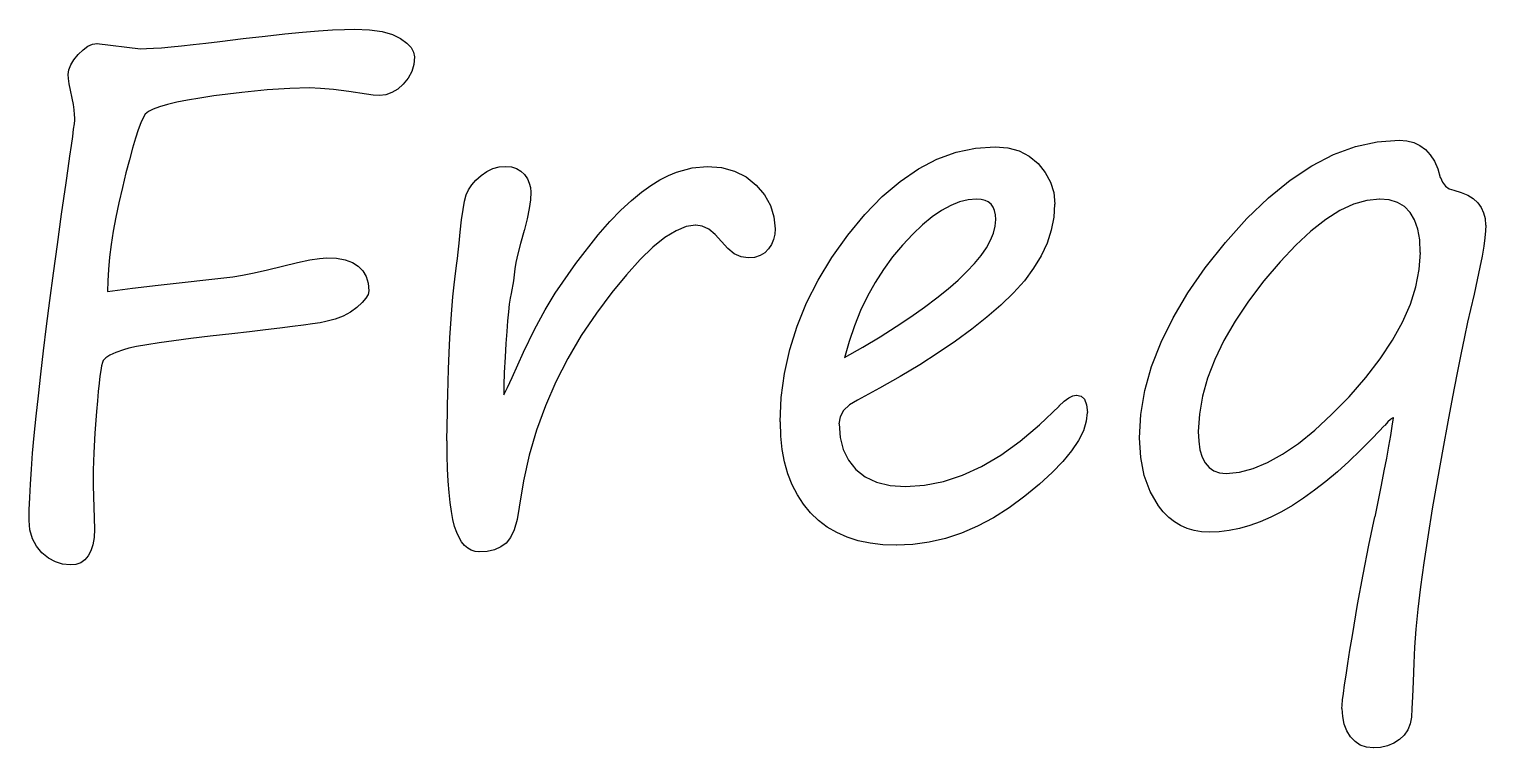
# Model space of a CAD drawing. Extents: x -1 to 126, y -65 to 138.
# Drawn here: x 98.5 to 104.52, y -23.39 to -20.42 of the extents above; entities that cross this region are included whole.
import ezdxf

# ---------------------------------------------------------------- set-up
doc = ezdxf.new("R2010")
doc.units = 0

msp = doc.modelspace()

# ---------------------------------------------------------------- linework, layer by layer
for p, q in [((99.227015, -20.478925), (99.284399, -20.471756)), ((99.2844, -20.4718), (99.381868, -20.459975)), ((99.381868, -20.459975), (99.471742, -20.44942)), ((99.471742, -20.44942), (99.553174, -20.440558)), ((99.553174, -20.440558), (99.627015, -20.43339)), ((99.627015, -20.43339), (99.692837, -20.427914)), ((99.692837, -20.427914), (99.750645, -20.424104)), ((99.750645, -20.424104), (99.800432, -20.421564)), ((99.800432, -20.421564), (99.842206, -20.420718)), ((99.8422, -20.4207), (99.903803, -20.42324)), ((99.903803, -20.42324), (99.956122, -20.430408)), ((99.956122, -20.430408), (99.99874, -20.442234)), ((99.99874, -20.442234), (100.032073, -20.45911)), ((100.032073, -20.45911), (100.057389, -20.478104)), ((98.681799, -20.547314), (98.699522, -20.525386)), ((98.699522, -20.525386), (98.719786, -20.505545)), ((98.719786, -20.505545), (98.739626, -20.491632)), ((98.739626, -20.491632), (98.758619, -20.483193)), ((98.758619, -20.483193), (98.77719, -20.48023)), ((98.7771, -20.4804), (98.95744, -20.501849)), ((98.9574, -20.5017), (98.981869, -20.501136)), ((98.981869, -20.501136), (99.010559, -20.500007)), ((99.010559, -20.500007), (99.044313, -20.497467)), ((99.044313, -20.497467), (99.083133, -20.494108)), ((99.083133, -20.494108), (99.126172, -20.489875)), ((99.126172, -20.489875), (99.174274, -20.484823)), ((99.174274, -20.484823), (99.227015, -20.478925)), ((100.057389, -20.478104), (100.075535, -20.497097)), ((100.075535, -20.497097), (100.086091, -20.516091)), ((100.086091, -20.516091), (100.089901, -20.534661)), ((100.09, -20.5347), (100.087037, -20.566346)), ((98.6586, -20.6085), (98.66114, -20.589083)), ((98.66114, -20.589083), (98.668732, -20.568424)), ((98.668732, -20.568424), (98.681799, -20.547314)), ((100.078598, -20.595883), (100.063838, -20.622892)), ((100.087037, -20.566346), (100.078598, -20.595883)), ((98.65944, -20.62492), (98.658593, -20.608466)), ((98.662403, -20.646425), (98.65944, -20.62492)), ((98.667455, -20.673434), (98.662403, -20.646425)), ((100.043575, -20.647784), (100.020376, -20.668471)), ((100.063838, -20.622892), (100.043575, -20.647784)), ((98.6742, -20.7055), (98.667455, -20.673434)), ((98.679391, -20.731748), (98.674339, -20.705586)), ((99.151479, -20.71429), (99.106752, -20.723151)), ((99.202956, -20.705428), (99.151479, -20.71429)), ((99.26034, -20.696989), (99.202956, -20.705428)), ((99.376373, -20.682229), (99.26034, -20.696989)), ((99.480593, -20.672097), (99.376373, -20.682229)), ((99.573842, -20.665776), (99.480593, -20.672097)), ((99.6557, -20.6638), (99.573842, -20.665776)), ((99.700762, -20.665455), (99.655615, -20.663761)), ((99.755192, -20.670083), (99.700762, -20.665455)), ((99.818906, -20.678098), (99.755192, -20.670083)), ((99.8919, -20.6895), (99.818906, -20.678098)), ((99.919385, -20.693871), (99.891953, -20.689666)), ((99.9447, -20.695), (99.919385, -20.693871)), ((99.971015, -20.692092), (99.944853, -20.695056)), ((99.995907, -20.683231), (99.971015, -20.692092)), ((100.020376, -20.668471), (99.995907, -20.683231)), ((98.682778, -20.7541), (98.679391, -20.731748)), ((98.684753, -20.773093), (98.682778, -20.7541)), ((98.6856, -20.7887), (98.684753, -20.773093)), ((98.9763, -20.7718), (98.967862, -20.786983)), ((98.989865, -20.761562), (98.976374, -20.771694)), ((99.009705, -20.75143), (98.989865, -20.761562)), ((99.035867, -20.741721), (99.009705, -20.75143)), ((99.067936, -20.732436), (99.035867, -20.741721)), ((99.106752, -20.723151), (99.067936, -20.732436)), ((98.676704, -20.864583), (98.680514, -20.834625)), ((98.680514, -20.834625), (98.683477, -20.812273)), ((98.683477, -20.812273), (98.68517, -20.796666)), ((98.68517, -20.796666), (98.685735, -20.788651)), ((98.948021, -20.836787), (98.93662, -20.871385)), ((98.958153, -20.808517), (98.948021, -20.836787)), ((98.967862, -20.786983), (98.958153, -20.808517)), ((98.671229, -20.901291), (98.676704, -20.864583)), ((98.93662, -20.871385), (98.924371, -20.912736)), ((103.9794, -20.906425), (104.069694, -20.886585)), ((104.069694, -20.886585), (104.159988, -20.879839)), ((104.16, -20.8798), (104.192069, -20.88234)), ((104.192069, -20.88234), (104.22076, -20.889508)), ((104.22076, -20.889508), (104.246498, -20.901334)), ((98.657738, -20.996651), (98.66533, -20.945595)), ((98.66533, -20.945595), (98.671229, -20.901291)), ((98.924371, -20.912736), (98.911276, -20.960415)), ((102.249637, -20.958268), (102.328541, -20.929575)), ((102.328541, -20.929575), (102.408709, -20.912698)), ((102.408709, -20.912698), (102.490568, -20.9068)), ((102.491, -20.9068), (102.542898, -20.911005)), ((102.542898, -20.911005), (102.589312, -20.924072)), ((102.589312, -20.924072), (102.631084, -20.946001)), ((102.631084, -20.946001), (102.667792, -20.976379)), ((103.79923, -20.985328), (103.889103, -20.939337)), ((103.889103, -20.939337), (103.9794, -20.906425)), ((104.246498, -20.901334), (104.269697, -20.91821)), ((104.269697, -20.91821), (104.289114, -20.939744)), ((104.289114, -20.939744), (104.305991, -20.966329)), ((98.6493, -21.0553), (98.657738, -20.996651)), ((98.896939, -21.014847), (98.882179, -21.075606)), ((98.911276, -20.960415), (98.896939, -21.014847)), ((100.365078, -21.025387), (100.3887, -21.008933)), ((100.3887, -21.008933), (100.413592, -20.997108)), ((100.413592, -20.997108), (100.43933, -20.990363)), ((100.43933, -20.990363), (100.465916, -20.987823)), ((100.466, -20.9878), (100.490469, -20.989776)), ((100.490469, -20.989776), (100.511974, -20.996097)), ((100.511974, -20.996097), (100.529697, -21.007076)), ((100.529697, -21.007076), (100.544458, -21.021836)), ((101.139836, -21.025355), (101.17359, -21.011442)), ((101.17359, -21.011442), (101.238148, -20.993718)), ((101.238148, -20.993718), (101.300175, -20.98782)), ((101.3, -20.9878), (101.359069, -20.992428)), ((101.359069, -20.992428), (101.412657, -21.007189)), ((101.412657, -21.007189), (101.460336, -21.031234)), ((102.097319, -21.04983), (102.172845, -20.998352)), ((102.172845, -20.998352), (102.249637, -20.958268)), ((102.667792, -20.976379), (102.69775, -21.012667)), ((102.69775, -21.012667), (102.719284, -21.052751)), ((103.709779, -21.044824), (103.79923, -20.985328)), ((104.305991, -20.966329), (104.319904, -20.997554)), ((104.319904, -20.997554), (104.330459, -21.033419)), ((98.630486, -21.185702), (98.649056, -21.055321)), ((98.882179, -21.075606), (98.867842, -21.138474)), ((100.313572, -21.084484), (100.326667, -21.063797)), ((100.326667, -21.063797), (100.343967, -21.04438)), ((100.343967, -21.04438), (100.365078, -21.025387)), ((100.544458, -21.021836), (100.556283, -21.039136)), ((100.556283, -21.039136), (100.564298, -21.05686)), ((100.564298, -21.05686), (100.56935, -21.07543)), ((100.56935, -21.07543), (100.571043, -21.094423)), ((101.027599, -21.094979), (101.066839, -21.067124)), ((101.066839, -21.067124), (101.104392, -21.043925)), ((101.104392, -21.043925), (101.139836, -21.025355)), ((101.460336, -21.031234), (101.502108, -21.065411)), ((101.502108, -21.065411), (101.536285, -21.105498)), ((102.023479, -21.112698), (102.097319, -21.04983)), ((102.719284, -21.052751), (102.732351, -21.096211)), ((103.620326, -21.117397), (103.709779, -21.044824)), ((104.331, -21.0334), (104.339438, -21.053663)), ((104.339438, -21.053663), (104.351687, -21.06927)), ((104.351687, -21.06927), (104.367294, -21.080249)), ((98.867842, -21.138474), (98.855199, -21.19839)), ((100.290374, -21.165507), (100.296695, -21.131333)), ((100.296695, -21.131333), (100.303864, -21.105594)), ((100.303864, -21.105594), (100.313572, -21.084484)), ((100.569307, -21.125825), (100.563832, -21.162534)), ((100.571, -21.0946), (100.569307, -21.125825)), ((100.942789, -21.16882), (100.986251, -21.128312)), ((100.986251, -21.128312), (101.027599, -21.094979)), ((101.536285, -21.105498), (101.561177, -21.148957)), ((101.951326, -21.186959), (102.023479, -21.112698)), ((102.342958, -21.134625), (102.30667, -21.149385)), ((102.3784, -21.125763), (102.342958, -21.134625)), ((102.413, -21.1228), (102.3784, -21.125763)), ((102.431984, -21.124191), (102.413413, -21.123062)), ((102.448437, -21.128396), (102.431984, -21.124191)), ((102.461927, -21.134717), (102.448437, -21.128396)), ((102.473329, -21.144002), (102.461927, -21.134717)), ((102.732351, -21.096211), (102.736556, -21.143469)), ((103.531299, -21.203051), (103.620326, -21.117397)), ((104.027258, -21.128275), (103.972406, -21.143882)), ((104.08, -21.1228), (104.027258, -21.128275)), ((104.11929, -21.1262), (104.079626, -21.122814)), ((104.153467, -21.136755), (104.11929, -21.1262)), ((104.182158, -21.154056), (104.153467, -21.136755)), ((104.367294, -21.080249), (104.386711, -21.086147)), ((104.386, -21.0861), (104.416802, -21.095385)), ((104.416802, -21.095385), (104.44381, -21.106787)), ((104.44381, -21.106787), (104.466586, -21.121124)), ((104.466586, -21.121124), (104.485156, -21.138001)), ((104.485156, -21.138001), (104.499493, -21.157418)), ((98.613186, -21.310173), (98.630486, -21.185702)), ((98.855199, -21.19839), (98.844643, -21.256195)), ((100.284475, -21.208546), (100.290374, -21.165507)), ((100.563832, -21.162534), (100.55497, -21.205149)), ((100.897221, -21.216075), (100.942789, -21.16882)), ((101.561177, -21.148957), (101.575514, -21.195792)), ((101.575514, -21.195792), (101.580565, -21.246002)), ((101.880864, -21.272613), (101.951326, -21.186959)), ((102.229878, -21.197081), (102.190214, -21.229994)), ((102.268697, -21.170496), (102.229878, -21.197081)), ((102.30667, -21.149385), (102.268697, -21.170496)), ((102.481768, -21.156223), (102.473329, -21.144002)), ((102.488089, -21.17056), (102.481768, -21.156223)), ((102.491871, -21.18786), (102.488089, -21.17056)), ((102.493, -21.2077), (102.491871, -21.18786)), ((102.732613, -21.197929), (102.722058, -21.251518)), ((102.736, -21.1435), (102.732613, -21.197929)), ((103.915865, -21.170467), (103.857217, -21.207596)), ((103.972406, -21.143882), (103.915865, -21.170467)), ((104.20578, -21.178101), (104.182158, -21.154056)), ((104.22435, -21.208903), (104.20578, -21.178101)), ((104.499493, -21.157418), (104.509625, -21.179346)), ((104.509625, -21.179346), (104.515946, -21.203815)), ((98.844643, -21.256195), (98.836205, -21.311047)), ((100.279, -21.2596), (100.284475, -21.208546)), ((100.543, -21.2536), (100.52824, -21.306344)), ((100.55497, -21.205149), (100.542721, -21.253671)), ((100.84954, -21.270507), (100.897221, -21.216075)), ((101.170985, -21.253675), (101.124994, -21.281946)), ((101.21318, -21.236375), (101.170985, -21.253675)), ((101.252, -21.2309), (101.21318, -21.236375)), ((101.279667, -21.235112), (101.252235, -21.230907)), ((101.306676, -21.247755), (101.279667, -21.235112)), ((101.332838, -21.268866), (101.306676, -21.247755)), ((101.581, -21.2461), (101.579307, -21.268452)), ((102.190214, -21.229994), (102.149286, -21.26839)), ((102.483642, -21.26373), (102.49081, -21.235039)), ((102.49081, -21.235039), (102.49335, -21.207607)), ((102.722058, -21.251518), (102.704758, -21.304683)), ((103.44227, -21.302207), (103.531299, -21.203051)), ((103.796034, -21.255275), (103.733166, -21.313503)), ((103.857217, -21.207596), (103.796034, -21.255275)), ((104.237445, -21.246876), (104.22435, -21.208903)), ((104.24546, -21.291602), (104.237445, -21.246876)), ((104.518153, -21.254099), (104.51519, -21.283213)), ((104.515946, -21.203815), (104.517922, -21.230823)), ((104.519, -21.2309), (104.518153, -21.254099)), ((98.597156, -21.42874), (98.613186, -21.310173)), ((98.836205, -21.311047), (98.82946, -21.363792)), ((100.270503, -21.341821), (100.274313, -21.305112)), ((100.274313, -21.305112), (100.278942, -21.259542)), ((100.52824, -21.306344), (100.516838, -21.349804)), ((100.756291, -21.388648), (100.84954, -21.270507)), ((101.124994, -21.281946), (101.075628, -21.32203)), ((101.359, -21.2984), (101.332838, -21.268866)), ((101.38503, -21.327969), (101.359292, -21.298432)), ((101.565393, -21.310249), (101.553145, -21.329242)), ((101.574255, -21.289986), (101.565393, -21.310249)), ((101.579307, -21.268452), (101.574255, -21.289986)), ((101.815461, -21.364598), (101.880864, -21.272613)), ((102.107094, -21.313116), (102.066163, -21.362062)), ((102.149286, -21.26839), (102.107094, -21.313116)), ((102.454093, -21.324069), (102.471394, -21.293267)), ((102.471394, -21.293267), (102.483642, -21.26373)), ((102.704758, -21.304683), (102.680713, -21.357004)), ((103.359147, -21.40727), (103.44227, -21.302207)), ((103.733166, -21.313503), (103.668608, -21.382281)), ((104.248, -21.3435), (104.24546, -21.291602)), ((104.510138, -21.318233), (104.503393, -21.358741)), ((104.51519, -21.283213), (104.510138, -21.318233)), ((98.82946, -21.363792), (98.824408, -21.413579)), ((99.606303, -21.38534), (99.65736, -21.374361)), ((99.65736, -21.374361), (99.697444, -21.36804)), ((99.697444, -21.36804), (99.726979, -21.366064)), ((99.727, -21.3659), (99.767928, -21.367876)), ((99.767928, -21.367876), (99.802949, -21.374197)), ((99.802949, -21.374197), (99.832907, -21.385176)), ((100.265, -21.3874), (100.26754, -21.369253)), ((100.26754, -21.369253), (100.270503, -21.341821)), ((100.516838, -21.349804), (100.509246, -21.384825)), ((101.022463, -21.373086), (100.965923, -21.435534)), ((101.075628, -21.32203), (101.022463, -21.373086)), ((101.411616, -21.349051), (101.38503, -21.327969)), ((101.439886, -21.361695), (101.411616, -21.349051)), ((101.469, -21.3659), (101.439886, -21.361695)), ((101.495346, -21.363843), (101.46876, -21.365818)), ((101.518544, -21.356675), (101.495346, -21.363843)), ((101.537538, -21.345273), (101.518544, -21.356675)), ((101.553145, -21.329242), (101.537538, -21.345273)), ((101.758921, -21.457847), (101.815461, -21.364598)), ((102.066163, -21.362062), (102.02819, -21.413537)), ((102.405551, -21.389048), (102.432136, -21.356135)), ((102.432136, -21.356135), (102.454093, -21.324069)), ((102.680713, -21.357004), (102.649491, -21.408901)), ((104.243713, -21.413563), (104.248342, -21.343521)), ((104.503393, -21.358741), (104.494108, -21.405152)), ((98.582395, -21.541818), (98.597156, -21.42874)), ((98.824408, -21.413579), (98.821445, -21.460837)), ((99.3388, -21.4444), (99.379307, -21.437655)), ((99.379307, -21.437655), (99.426986, -21.42837)), ((99.426986, -21.42837), (99.482259, -21.415726)), ((99.482259, -21.415726), (99.544706, -21.400119)), ((99.5447, -21.4001), (99.606303, -21.38534)), ((99.832907, -21.385176), (99.857375, -21.399936)), ((99.857375, -21.399936), (99.876369, -21.419353)), ((99.876369, -21.419353), (99.889859, -21.442551)), ((100.25338, -21.477299), (100.258855, -21.430885)), ((100.258855, -21.430885), (100.265177, -21.387425)), ((100.505, -21.411), (100.499102, -21.461213)), ((100.509246, -21.384825), (100.50459, -21.410987)), ((100.670639, -21.512278), (100.756291, -21.388648)), ((100.965923, -21.435534), (100.905587, -21.509795)), ((102.02819, -21.413537), (101.99359, -21.467969)), ((102.337197, -21.458246), (102.373485, -21.422801)), ((102.373485, -21.422801), (102.405551, -21.389048)), ((102.649491, -21.408901), (102.611094, -21.460379)), ((103.286994, -21.511066), (103.359147, -21.40727)), ((103.668608, -21.382281), (103.601521, -21.461605)), ((104.2298, -21.485292), (104.243713, -21.413563)), ((104.494108, -21.405152), (104.483553, -21.457473)), ((98.821445, -21.460837), (98.820598, -21.505563)), ((98.8206, -21.5055), (98.923555, -21.49074)), ((98.923555, -21.49074), (99.029462, -21.478491)), ((99.0294, -21.4786), (99.338715, -21.444451)), ((99.889859, -21.442551), (99.898297, -21.470407)), ((99.898297, -21.470407), (99.900837, -21.502473)), ((100.248328, -21.527088), (100.25338, -21.477299)), ((100.499102, -21.461213), (100.489393, -21.513531)), ((101.710819, -21.55236), (101.758921, -21.457847)), ((101.99359, -21.467969), (101.961944, -21.524509)), ((102.249011, -21.531663), (102.295425, -21.494534)), ((102.295425, -21.494534), (102.337197, -21.458246)), ((102.611094, -21.460379), (102.565944, -21.511009)), ((103.601521, -21.461605), (103.537806, -21.545148)), ((104.207025, -21.557869), (104.2298, -21.485292)), ((104.483553, -21.457473), (104.470458, -21.515701)), ((98.568482, -21.648992), (98.582395, -21.541818)), ((99.873368, -21.551114), (99.851863, -21.570954)), ((99.888552, -21.532967), (99.873368, -21.551114)), ((99.897837, -21.516937), (99.888552, -21.532967)), ((99.9008, -21.5026), (99.897837, -21.516937)), ((100.2437, -21.580251), (100.248328, -21.527088)), ((100.481803, -21.557062), (100.478417, -21.588708)), ((100.485613, -21.53217), (100.481803, -21.557062)), ((100.489, -21.5136), (100.485613, -21.53217)), ((100.629288, -21.581476), (100.670639, -21.512278)), ((100.905587, -21.509795), (100.841872, -21.595026)), ((101.671579, -21.64814), (101.710819, -21.55236)), ((101.961944, -21.524509), (101.933674, -21.584002)), ((102.197957, -21.570059), (102.249011, -21.531663)), ((102.565944, -21.511009), (102.514047, -21.561222)), ((103.225814, -21.6136), (103.286994, -21.511066)), ((103.537806, -21.545148), (103.482954, -21.627427)), ((104.174535, -21.631706), (104.207025, -21.557869)), ((104.470458, -21.515701), (104.455698, -21.579413)), ((99.761142, -21.619496), (99.722746, -21.629628)), ((99.79532, -21.606401), (99.761142, -21.619496)), ((99.825701, -21.589948), (99.79532, -21.606401)), ((99.851863, -21.570954), (99.825701, -21.589948)), ((100.23989, -21.636791), (100.2437, -21.580251)), ((100.478417, -21.588708), (100.474607, -21.62626)), ((100.585828, -21.662488), (100.629288, -21.581476)), ((100.841872, -21.595026), (100.779425, -21.68701)), ((101.933674, -21.584002), (101.908359, -21.646449)), ((102.080657, -21.65023), (102.141417, -21.609723)), ((102.141417, -21.609723), (102.197957, -21.570059)), ((102.456242, -21.611012), (102.393795, -21.660378)), ((102.514047, -21.561222), (102.456242, -21.611012)), ((103.176024, -21.714864), (103.225814, -21.6136)), ((104.455, -21.5794), (104.443175, -21.631301)), ((98.55581, -21.750679), (98.568482, -21.648992)), ((99.3346, -21.6794), (99.24515, -21.689955)), ((99.407984, -21.671341), (99.334567, -21.679356)), ((99.47423, -21.663749), (99.407984, -21.671341)), ((99.533302, -21.657004), (99.47423, -21.663749)), ((99.58562, -21.650259), (99.533302, -21.657004)), ((99.630347, -21.64436), (99.58562, -21.650259)), ((99.668322, -21.638885), (99.630347, -21.64436)), ((99.699124, -21.634257), (99.668322, -21.638885)), ((99.722746, -21.629628), (99.699124, -21.634257)), ((100.236503, -21.696286), (100.23989, -21.636791)), ((100.47122, -21.67014), (100.46741, -21.720353)), ((100.474607, -21.62626), (100.47122, -21.67014)), ((100.540258, -21.755737), (100.585828, -21.662488)), ((101.641201, -21.745188), (101.671579, -21.64814)), ((101.908359, -21.646449), (101.88643, -21.711007)), ((102.014414, -21.692002), (102.080657, -21.65023)), ((102.393795, -21.660378), (102.326705, -21.709744)), ((103.482954, -21.627427), (103.436119, -21.707595)), ((104.133184, -21.706814), (104.174535, -21.631706)), ((104.443175, -21.631301), (104.430108, -21.692904)), ((98.908862, -21.739739), (98.88651, -21.745638)), ((98.940928, -21.732994), (98.908862, -21.739739)), ((98.982703, -21.725826), (98.940928, -21.732994)), ((99.033757, -21.71781), (98.982703, -21.725826)), ((99.094516, -21.708949), (99.033757, -21.71781)), ((99.164979, -21.699664), (99.094516, -21.708949)), ((99.24515, -21.689955), (99.164979, -21.699664)), ((100.23354, -21.759154), (100.236503, -21.696286)), ((100.46741, -21.720353), (100.464023, -21.776893)), ((100.779425, -21.68701), (100.723728, -21.781524)), ((101.88643, -21.711007), (101.867437, -21.778517)), ((101.868, -21.7785), (101.943528, -21.734617)), ((101.943528, -21.734617), (102.014414, -21.692002)), ((102.326705, -21.709744), (102.254975, -21.759111)), ((103.136784, -21.815287), (103.176024, -21.714864)), ((103.436119, -21.707595), (103.398143, -21.786078)), ((104.082551, -21.783183), (104.133184, -21.706814)), ((104.430108, -21.692904), (104.415348, -21.765054)), ((98.544832, -21.846459), (98.55581, -21.750679)), ((98.799577, -21.798836), (98.796191, -21.812327)), ((98.802964, -21.790821), (98.799577, -21.798836)), ((98.813096, -21.77942), (98.802964, -21.790821)), ((98.830396, -21.768018), (98.813096, -21.77942)), ((98.854865, -21.757039), (98.830396, -21.768018)), ((98.88651, -21.745638), (98.854865, -21.757039)), ((100.231, -21.8254), (100.23354, -21.759154)), ((100.464023, -21.776893), (100.460242, -21.839761)), ((100.493, -21.8608), (100.540258, -21.755737)), ((100.723728, -21.781524), (100.674362, -21.878148)), ((101.619272, -21.8435), (101.641201, -21.745188)), ((102.254975, -21.759111), (102.178603, -21.808057)), ((103.398143, -21.786078), (103.368185, -21.862871)), ((104.022635, -21.86082), (104.082551, -21.783183)), ((104.415348, -21.765054), (104.398894, -21.847756)), ((98.5347, -21.936333), (98.544832, -21.846459)), ((98.789417, -21.854519), (98.786031, -21.883633)), ((98.792804, -21.830897), (98.789417, -21.854519)), ((98.796191, -21.812327), (98.792804, -21.830897)), ((100.22908, -21.880182), (100.230773, -21.82533)), ((100.46, -21.8398), (100.458871, -21.89314)), ((100.474607, -21.901298), (100.493177, -21.860791)), ((101.606205, -21.942656), (101.619272, -21.8435)), ((102.097591, -21.856579), (102.011516, -21.905104)), ((102.178603, -21.808057), (102.097591, -21.856579)), ((103.109352, -21.914864), (103.136784, -21.815287)), ((103.953437, -21.939723), (104.022635, -21.86082)), ((104.398894, -21.847756), (104.381171, -21.940162)), ((98.782249, -21.91781), (98.778862, -21.95705)), ((98.786031, -21.883633), (98.782249, -21.91781)), ((100.227951, -21.929972), (100.22908, -21.880182)), ((100.459, -21.8932), (100.459, -21.9321)), ((100.459, -21.9321), (100.474607, -21.901298)), ((100.674362, -21.878148), (100.631323, -21.977304)), ((102.011516, -21.905104), (101.92122, -21.953627)), ((103.092475, -22.012755), (103.109352, -21.914864)), ((103.368185, -21.862871), (103.347103, -21.937976)), ((98.525415, -22.02072), (98.5347, -21.936333)), ((98.778862, -21.95705), (98.775052, -22.001353)), ((100.225693, -22.01478), (100.226822, -21.975119)), ((100.226822, -21.975119), (100.227951, -21.929972)), ((100.631323, -21.977304), (100.594615, -22.078571)), ((101.602, -22.0435), (101.606205, -21.942656)), ((101.887667, -21.973864), (101.863622, -21.997062)), ((101.921, -21.9536), (101.887667, -21.973864)), ((102.67401, -22.056583), (102.754599, -21.978946)), ((102.754, -21.979), (102.775929, -21.958737)), ((102.775929, -21.958737), (102.795345, -21.9444)), ((102.795345, -21.9444), (102.811799, -21.935961)), ((102.811799, -21.935961), (102.825289, -21.932998)), ((102.826, -21.933), (102.84584, -21.937628)), ((102.84584, -21.937628), (102.860177, -21.950695)), ((102.860177, -21.950695), (102.868616, -21.973471)), ((102.868616, -21.973471), (102.871579, -22.004693)), ((103.347103, -21.937976), (103.33446, -22.011393)), ((103.880863, -22.013984), (103.953437, -21.939723)), ((104.381171, -21.940162), (104.362177, -22.043114)), ((98.517823, -22.099624), (98.525415, -22.02072)), ((98.775052, -22.001353), (98.768731, -22.090806)), ((100.224847, -22.04938), (100.225693, -22.01478)), ((101.849285, -22.023224), (101.844628, -22.052338)), ((101.863622, -21.997062), (101.849285, -22.023224)), ((102.866795, -22.041409), (102.85497, -22.080228)), ((102.871, -22.0047), (102.866795, -22.041409)), ((103.087, -22.1098), (103.092475, -22.012755)), ((103.33446, -22.011393), (103.330255, -22.083122)), ((103.811242, -22.078543), (103.880863, -22.013984)), ((104.125356, -22.033422), (104.114378, -22.043554)), ((104.132948, -22.027947), (104.125356, -22.033422)), ((104.132289, -22.06164), (104.137764, -22.027039)), ((104.138, -22.0271), (104.132948, -22.027947)), ((98.511078, -22.17262), (98.517823, -22.099624)), ((98.768731, -22.090806), (98.764525, -22.171395)), ((100.224, -22.103383), (100.224564, -22.078915)), ((100.224564, -22.078915), (100.224847, -22.04938)), ((100.594615, -22.078571), (100.564236, -22.181946)), ((101.604365, -22.102342), (101.602389, -22.043693)), ((101.845, -22.0524), (101.849233, -22.108096)), ((102.593419, -22.124096), (102.67401, -22.056583)), ((102.85497, -22.080228), (102.834706, -22.120733)), ((103.33, -22.0832), (103.331693, -22.124131)), ((103.743732, -22.132972), (103.811242, -22.078543)), ((104.1, -22.0583), (104.050213, -22.111465)), ((104.114378, -22.043554), (104.10086, -22.058314)), ((104.117952, -22.14476), (104.125967, -22.10088)), ((104.125967, -22.10088), (104.132289, -22.06164)), ((104.362177, -22.043114), (104.34149, -22.156195)), ((100.224, -22.1228), (100.224, -22.103383)), ((100.225089, -22.182808), (100.224525, -22.122893)), ((101.610263, -22.157618), (101.604365, -22.102342)), ((101.619972, -22.209515), (101.610263, -22.157618)), ((101.849233, -22.108096), (101.8623, -22.157886)), ((101.8623, -22.157886), (101.883834, -22.202189)), ((102.513672, -22.181477), (102.593419, -22.124096)), ((102.834706, -22.120733), (102.806436, -22.163351)), ((103.092315, -22.191245), (103.087263, -22.109809)), ((103.331693, -22.124131), (103.337168, -22.159152)), ((103.337168, -22.159152), (103.34603, -22.18911)), ((103.678753, -22.177698), (103.743732, -22.132972)), ((104.001267, -22.161255), (103.952745, -22.207669)), ((104.050213, -22.111465), (104.001267, -22.161255)), ((104.109091, -22.193285), (104.117952, -22.14476)), ((104.34149, -22.156195), (104.319138, -22.279402)), ((98.506026, -22.239707), (98.511078, -22.17262)), ((98.764525, -22.171395), (98.761562, -22.243548)), ((100.226783, -22.238082), (100.225089, -22.182808)), ((100.564236, -22.181946), (100.540191, -22.287853)), ((101.633462, -22.258461), (101.619972, -22.209515)), ((101.883834, -22.202189), (101.914215, -22.240586)), ((102.434347, -22.227891), (102.513672, -22.181477)), ((102.770151, -22.207654), (102.725845, -22.253645)), ((102.806436, -22.163351), (102.770151, -22.207654)), ((103.106652, -22.265085), (103.092315, -22.191245)), ((103.34603, -22.18911), (103.358674, -22.213578)), ((103.358674, -22.213578), (103.374704, -22.232572)), ((103.556813, -22.237188), (103.616729, -22.212296)), ((103.616729, -22.212296), (103.678753, -22.177698)), ((103.952745, -22.207669), (103.905064, -22.250708)), ((104.098959, -22.24687), (104.109091, -22.193285)), ((98.501821, -22.301311), (98.506026, -22.239707)), ((98.761562, -22.243548), (98.760715, -22.306839)), ((100.228758, -22.289138), (100.226783, -22.238082)), ((101.651185, -22.303608), (101.633462, -22.258461)), ((101.914215, -22.240586), (101.953032, -22.271387)), ((101.953032, -22.271387), (102.00029, -22.293344)), ((102.27612, -22.290341), (102.35502, -22.264179)), ((102.35502, -22.264179), (102.434347, -22.227891)), ((102.725845, -22.253645), (102.673526, -22.301747)), ((103.131121, -22.331752), (103.106652, -22.265085)), ((103.374704, -22.232572), (103.394544, -22.246062)), ((103.394544, -22.246062), (103.417743, -22.2545)), ((103.417743, -22.2545), (103.444751, -22.25704)), ((103.445, -22.257), (103.49985, -22.251948)), ((103.49985, -22.251948), (103.556813, -22.237188)), ((103.905064, -22.250708), (103.857808, -22.290368)), ((104.087557, -22.305098), (104.098959, -22.24687)), ((104.319138, -22.279402), (104.297633, -22.403453)), ((98.498858, -22.357007), (98.501821, -22.301311)), ((98.7608, -22.3069), (98.766727, -22.486958)), ((100.232568, -22.33555), (100.228758, -22.289138)), ((100.236773, -22.377322), (100.232568, -22.33555)), ((100.540191, -22.287853), (100.522891, -22.396291)), ((101.672719, -22.3458), (101.651185, -22.303608)), ((102.00029, -22.293344), (102.055986, -22.306834)), ((102.055986, -22.306834), (102.119698, -22.31104)), ((102.12, -22.311), (102.19806, -22.305948)), ((102.19806, -22.305948), (102.27612, -22.290341)), ((102.673526, -22.301747), (102.613187, -22.351537)), ((103.165298, -22.3904), (103.131121, -22.331752)), ((103.810971, -22.326656), (103.76498, -22.359566)), ((103.857808, -22.290368), (103.810971, -22.326656)), ((104.074914, -22.367966), (104.087557, -22.305098)), ((98.496882, -22.406797), (98.498858, -22.357007)), ((100.242249, -22.414877), (100.236773, -22.377322)), ((100.523, -22.3963), (100.514138, -22.447777)), ((101.698034, -22.3842), (101.672719, -22.3458)), ((101.727148, -22.419641), (101.698034, -22.3842)), ((102.548632, -22.398792), (102.483653, -22.440143)), ((102.613187, -22.351537), (102.548632, -22.398792)), ((103.185561, -22.416139), (103.165298, -22.3904)), ((103.719409, -22.389104), (103.674686, -22.415266)), ((103.76498, -22.359566), (103.719409, -22.389104)), ((104.061, -22.4359), (104.074914, -22.367966)), ((98.499978, -22.490769), (98.496591, -22.451105)), ((98.4966, -22.4511), (98.496882, -22.406797)), ((100.24857, -22.447787), (100.242249, -22.414877)), ((100.255739, -22.47648), (100.24857, -22.447787)), ((100.514138, -22.447777), (100.502313, -22.489972)), ((101.760058, -22.451287), (101.727148, -22.419641)), ((101.796346, -22.478719), (101.760058, -22.451287)), ((102.483653, -22.440143), (102.417828, -22.474744)), ((103.207913, -22.438491), (103.185561, -22.416139)), ((103.231535, -22.457061), (103.207913, -22.438491)), ((103.256851, -22.472668), (103.231535, -22.457061)), ((103.586076, -22.456611), (103.54304, -22.472218)), ((103.629959, -22.437618), (103.586076, -22.456611)), ((103.674686, -22.415266), (103.629959, -22.437618)), ((104.035788, -22.553684), (104.060257, -22.435964)), ((104.297633, -22.403453), (104.279063, -22.519486)), ((98.51011, -22.526634), (98.499978, -22.490769)), ((98.764907, -22.5216), (98.760278, -22.551979)), ((98.7666, -22.487), (98.764907, -22.5216)), ((100.264177, -22.500949), (100.255739, -22.47648)), ((100.273886, -22.522031), (100.264177, -22.500949)), ((100.284441, -22.540178), (100.273886, -22.522031)), ((100.48713, -22.522462), (100.468559, -22.545237)), ((100.502313, -22.489972), (100.48713, -22.522462)), ((101.835586, -22.501494), (101.796346, -22.478719)), ((101.878202, -22.520487), (101.835586, -22.501494)), ((101.924193, -22.535248), (101.878202, -22.520487)), ((102.351584, -22.503434), (102.284918, -22.525363)), ((102.417828, -22.474744), (102.351584, -22.503434)), ((103.283859, -22.484493), (103.256851, -22.472668)), ((103.312553, -22.493355), (103.283859, -22.484493)), ((103.342931, -22.498407), (103.312553, -22.493355)), ((103.375, -22.5001), (103.342931, -22.498407)), ((103.416035, -22.49838), (103.374687, -22.500073)), ((103.457807, -22.493328), (103.416035, -22.49838)), ((103.500002, -22.484467), (103.457807, -22.493328)), ((103.54304, -22.472218), (103.500002, -22.484467)), ((104.279063, -22.519486), (104.262609, -22.62708)), ((98.526563, -22.557856), (98.51011, -22.526634)), ((98.549762, -22.585288), (98.526563, -22.557856)), ((98.752263, -22.577294), (98.741285, -22.597981)), ((98.760278, -22.551979), (98.752263, -22.577294)), ((100.296689, -22.554938), (100.284441, -22.540178)), ((100.309756, -22.56634), (100.296689, -22.554938)), ((100.324516, -22.574355), (100.309756, -22.56634)), ((100.340123, -22.579407), (100.324516, -22.574355)), ((100.357, -22.5811), (100.340123, -22.579407)), ((100.390511, -22.578991), (100.356334, -22.580966)), ((100.420892, -22.572246), (100.390511, -22.578991)), ((100.446631, -22.560844), (100.420892, -22.572246)), ((100.468559, -22.545237), (100.446631, -22.560844)), ((101.973562, -22.545803), (101.924193, -22.535248)), ((102.026303, -22.552124), (101.973562, -22.545803)), ((102.082, -22.5541), (102.026303, -22.552124)), ((102.149897, -22.550678), (102.081543, -22.554065)), ((102.217828, -22.541393), (102.149897, -22.550678)), ((102.284918, -22.525363), (102.217828, -22.541393)), ((104.012166, -22.674783), (104.035788, -22.553684)), ((98.57677, -22.607245), (98.549762, -22.585288)), ((98.605464, -22.622428), (98.57677, -22.607245)), ((98.634998, -22.632137), (98.605464, -22.622428)), ((98.6658, -22.6351), (98.634998, -22.632137)), ((98.689384, -22.633005), (98.665762, -22.63498)), ((98.710071, -22.625836), (98.689384, -22.633005)), ((98.727371, -22.614434), (98.710071, -22.625836)), ((98.741285, -22.597981), (98.727371, -22.614434)), ((104.262609, -22.62708), (104.249119, -22.726238)), ((103.988967, -22.798834), (104.012166, -22.674783)), ((104.249119, -22.726238), (104.238141, -22.817376)), ((103.967039, -22.926681), (103.988967, -22.798834)), ((104.238141, -22.817376), (104.230126, -22.900499)), ((103.956907, -22.987864), (103.967039, -22.926681)), ((104.230126, -22.900499), (104.224227, -22.975181)), ((103.948045, -23.042294), (103.956907, -22.987864)), ((104.224227, -22.975181), (104.221264, -23.041427)), ((103.940877, -23.090395), (103.948045, -23.042294)), ((104.221, -23.0414), (104.218037, -23.117349)), ((103.934978, -23.131323), (103.940877, -23.090395)), ((104.218037, -23.117349), (104.215497, -23.179796)), ((103.92654, -23.193353), (103.929927, -23.165921)), ((103.929927, -23.165921), (103.934978, -23.131323)), ((104.215497, -23.179796), (104.212957, -23.228742)), ((103.924, -23.2288), (103.924847, -23.214463)), ((103.924847, -23.214463), (103.92654, -23.193353)), ((103.927012, -23.262072), (103.925036, -23.228739)), ((104.212957, -23.228742), (104.210981, -23.264607)), ((103.933333, -23.292874), (103.927012, -23.262072)), ((103.944312, -23.320306), (103.933333, -23.292874)), ((104.206324, -23.292039), (104.196616, -23.316931)), ((104.210981, -23.264607), (104.206324, -23.292039)), ((103.959072, -23.345198), (103.944312, -23.320306)), ((103.978065, -23.365461), (103.959072, -23.345198)), ((103.999994, -23.379798), (103.978065, -23.365461)), ((104.161592, -23.357034), (104.13797, -23.371795)), ((104.181433, -23.338464), (104.161592, -23.357034)), ((104.196616, -23.316931), (104.181433, -23.338464)), ((104.025309, -23.388237), (103.999994, -23.379798)), ((104.054, -23.3912), (104.025309, -23.388237)), ((104.083538, -23.389095), (104.053157, -23.39107)), ((104.111808, -23.382773), (104.083538, -23.389095)), ((104.13797, -23.371795), (104.111808, -23.382773))]:
    msp.add_line(p, q)

doc.saveas('drawing.dxf')
